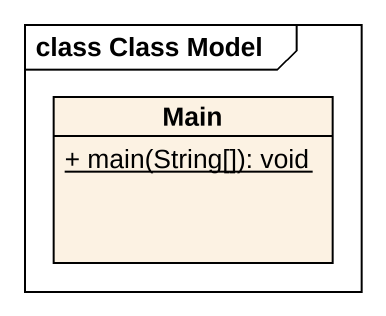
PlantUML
@startuml
mainframe class Class Model
hide circle
hide empty members
skinparam classAttributeIconSize 0
class Main {
  {static} + main(String[]): void
}
@enduml
